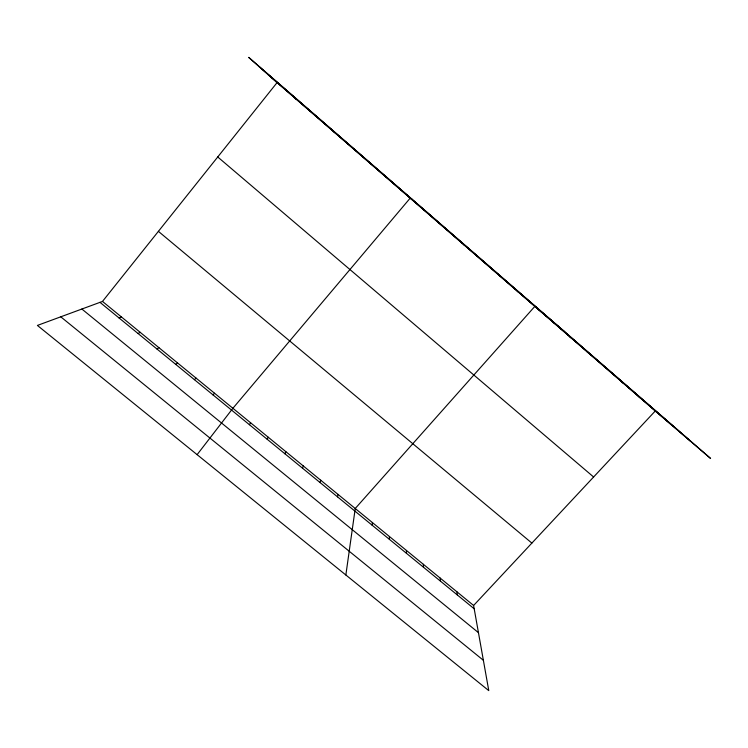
<?xml version="1.0" encoding="UTF-8"?>
<svg xmlns="http://www.w3.org/2000/svg" width="748" height="748" viewBox="0 0 748 748"><rect width="100%" height="100%" fill="white"/><g stroke="black" fill="none" stroke-linecap="round" stroke-linejoin="round"><path stroke-width="1.12" d="M389.371 539.317L389.456 536.531M372.158 525.227L372.382 522.553M345.856 574.997L355.235 508.5L534.829 306.399L564.675 331.747M337.507 496.85L338.002 494.381M320.051 482.554L320.696 480.207M302.51 468.192L303.305 465.957M284.894 453.765L285.829 451.633M267.186 439.263L268.27 437.253M249.393 424.696L250.627 422.798M197.117 454.653L232.899 408.277L410.166 198.155L412.485 199.585M102.485 301.435L277.078 82.598L248.691 57.362L710.6 458.468L655.276 410.979L473.606 605.478L488.781 690.638L37.4 325.427L102.485 301.435L473.606 605.478M213.012 394.907L214.545 393.233M194.405 379.666L196.098 378.123M175.715 364.36L177.566 362.939M156.921 348.979L158.931 347.68M138.043 333.514L140.213 332.336M119.063 317.975L121.4 316.928M60.756 316.815L483.376 660.288M81.869 309.036L478.449 632.658M99.989 302.351L474.195 608.779M464.125 245.007L464.676 245.456M158.398 231.356L531.875 543.095M481.927 260.463L482.628 261.052M499.655 275.853L500.496 276.564M517.279 291.159L518.28 292.001M552.286 321.556L553.576 322.65M217.733 156.977L593.613 476.99M569.658 336.637L571.089 337.862M586.946 351.654L588.526 353M604.16 366.595L605.871 368.063M621.279 381.461L623.131 383.051M638.315 396.253L640.307 397.964M258.948 66.478L690.769 441.442M268.149 74.66L672.817 426.042M276.003 81.635L657.399 412.803M295.488 98.558L296.395 99.362M314.861 115.379L315.6 116.043M334.141 132.125L334.711 132.639M456.935 591.818L457.393 595.015M440.179 578.092L440.507 581.187M423.349 564.301L423.536 567.302M406.445 550.453L406.491 553.342"/></g></svg>
